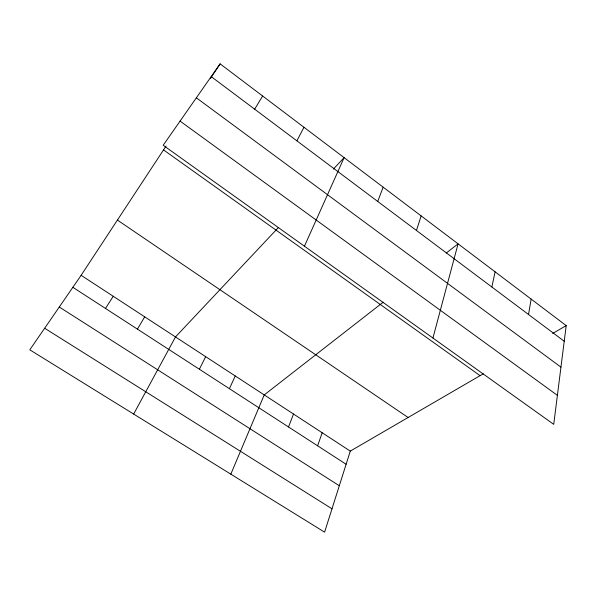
<?xml version="1.0" encoding="UTF-8"?>
<svg xmlns="http://www.w3.org/2000/svg" width="596" height="596" viewBox="0 0 596 596"><rect width="100%" height="100%" fill="white"/><g stroke="black" fill="none" stroke-linecap="round" stroke-linejoin="round"><path stroke-width="0.89" d="M566.2 325.61L553.729 424.359L163.192 145.26L220.095 63.839L566.2 325.61L552.663 333.477M528.533 314.509L531.14 299.088M491.842 286.996L495.112 271.843M432.934 338.036L458.086 243.839L446.344 252.987M483.282 373.804L350.284 451.112L324.596 532.161L29.8 349.822L81.123 275.307L166.09 146.013M416.455 230.481L421.141 215.894M317.616 445.801L322.175 432.756M377.722 201.448L383.168 187.174M288.524 426.967L293.5 414.026M230.823 474.163L264.229 394.91L383.213 302.187M304.444 246.208L344.123 157.649L333.373 169.085M229.408 388.689L235.249 375.979M199.384 369.244L205.672 356.661M296.882 140.835L303.967 127.276M133.66 414.056L175.492 336.949L278.503 227.426M137.445 329.141L144.686 316.826M254.663 109.187L262.635 96.016M105.492 308.452L113.24 296.286M210.433 78.538L220.095 63.839M44.663 328.24L332.002 508.813M59.287 307.014L339.31 485.747M72.854 287.317L346.12 464.262M81.123 275.307L350.284 451.112M117.419 220.08L408.104 417.505M163.535 149.901L480.093 375.666M180.074 121.1L557.394 395.357M196.352 97.804L560.955 367.151M211.178 76.586L564.226 341.262"/></g></svg>
